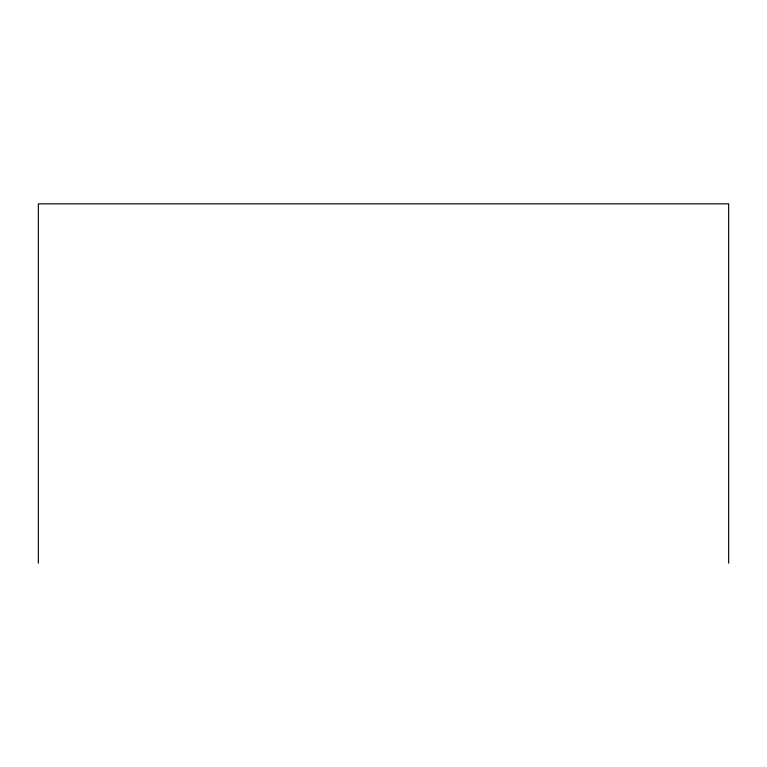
<?xml version="1.0" encoding="UTF-8"?>
<svg xmlns="http://www.w3.org/2000/svg" width="767" height="767" viewBox="0 0 767 767"><rect width="100%" height="100%" fill="white"/><g stroke="black" fill="none" stroke-linecap="round" stroke-linejoin="round"><path stroke-width="1.15" d="M728.65 563.16L728.65 203.84L38.35 203.84L38.35 563.16"/></g></svg>
